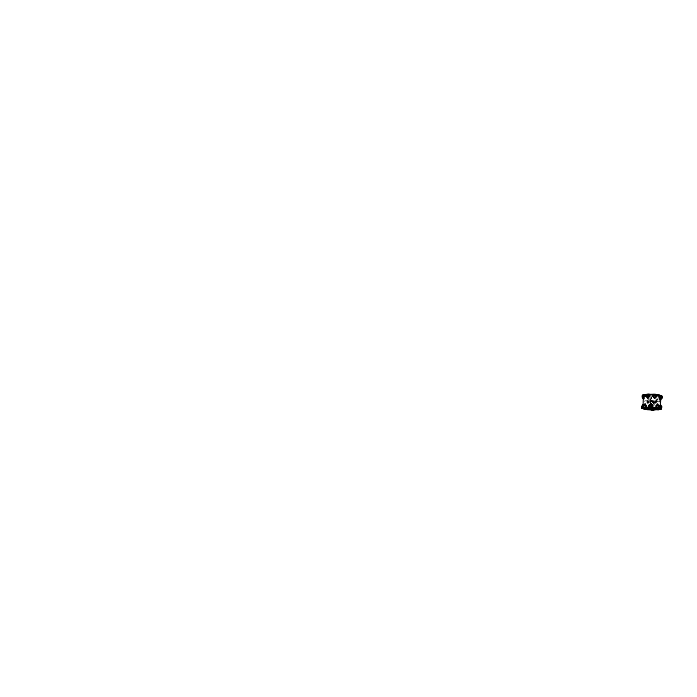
<?xml version="1.0" encoding="UTF-8"?>
<svg xmlns="http://www.w3.org/2000/svg" width="697" height="697" viewBox="0 0 697 697"><rect width="100%" height="100%" fill="white"/><g stroke="black" fill="none" stroke-linecap="round" stroke-linejoin="round"><path stroke-width="0.52" stroke-dasharray="3.48 2.61" d="M647.121 403.032C645.466 398.98 652.287 401.864 647.199 400.932M647.766 403.964C645.988 399.973 652.967 402.727 647.905 401.916M648.349 403.519C650.092 399.599 643.409 402.073 648.428 401.42M650.318 402.91C648.376 399.703 654.718 399.956 652.601 402.962M650.754 396.863L651.329 396.889L651.155 398.797L649.517 400.54L647.391 398.501M649.186 399.015L651.155 398.797L651.346 396.889M653.507 404.286C655.084 400.374 648.646 402.849 653.586 402.195M653.742 404.225C651.242 400.392 657.689 399.477 656.06 403.232M653.925 403.824L653.882 401.611L649.839 401.455L654.143 401.55L653.551 401.873M654.378 405.166L654.509 401.986L656.783 402.073L654.5 402.021M655.476 403.676C653.507 400.505 659.937 400.679 657.768 403.729M659.388 401.672L659.458 399.747M652.671 400.906L650.397 400.81M656.138 401.141L653.925 401.132M657.672 398.588L656.156 400.688L654.64 398.701M651.277 398.623L649.517 400.54L648.471 399.128M658.482 398.754L656.156 400.688L655.006 398.884L656.853 399.189M657.829 401.681L655.555 401.585M653.655 401.751L652.697 401.925M653.246 401.794L650.231 401.611M650.806 396.558L651.346 396.584M651.634 401.786L652.2 401.803M650.554 397.29L651.207 397.325M651.146 401.864L649.97 401.533M644.664 401.071A7.432 1.019 2.1 0 1 652.575 400.505A7.432 1.019 2.1 0 1 659.423 401.76A7.432 1.019 2.1 0 1 652.706 402.544M650.763 402.465A7.432 1.019 2.1 0 1 644.594 401.333"/><path stroke-width="1.05" d="M643.375 408.616L641.658 408.076L641.78 406.334L643.131 404.626L643.383 397.543M642.181 396.968L642.512 395.243L644.525 394.877L643.74 398.832L642.181 396.968L644.464 396.619M642.103 408.355L641.719 406.264L643.113 406.395L643.131 404.626L642.477 406.133M642.869 407.327L642.922 405.854L645.091 403.807L646.276 405.698L646.215 407.44L642.869 407.327L645.535 407.301M643.383 395.016L643.74 398.832L643.453 397.647M645.37 406.996L645.091 403.807M645.849 394.694L645.797 396.166L647.975 398.275L649.639 396.218C651.521 391.758 640.526 396.288 649.421 394.336M649.212 407.327L648.89 405.401L651.024 403.589L652.801 405.488L652.61 407.405M649.325 394.572L649.264 396.035L647.975 398.275L646.607 396.332L645.797 396.166L649.639 396.218M652.993 396.297C651.503 393.256 658.317 393.735 656.888 396.419L654.605 398.431L652.993 396.297L653.159 394.424M655.921 405.924L655.86 407.658L659.318 407.989L659.589 406.238L657.454 404.094L655.921 405.924L658.256 405.654L659.589 406.238L658.552 406.316L657.454 404.094L656.365 407.545M658.883 396.942L658.953 395.208L661.775 395.94L661.723 397.412L659.754 399.198L658.883 396.942L661.723 397.412M659.728 395.147L659.754 399.198M660.887 396.149L662.15 396.48L662.098 397.952L660.817 397.891L660.085 408.52L661.549 408.79L659.719 409.357M661.113 408.52L661.436 406.778L660.608 405.018L661.409 406.56M660.817 397.891L660.39 400.13L662.098 397.952L660.948 398.431M661.81 407.327L661.897 406.726L660.146 406.787M641.728 407.806L642.355 408.625M643.253 408.642C644.115 406.499 665.304 407.989 658.29 409.819M648.898 409.2L650.998 408.843M653.612 409.104L653.063 409.636M653.725 409.174L650.867 409.357M654.274 409.522L654.657 409.2L652.941 408.808L648.768 409.061L651.983 409.653L651.225 409.514M660.39 409.078C659.841 406.795 638.164 406.412 644.795 409.27M660.338 398.031L660.495 397.421M650.859 409.731L652.714 409.723M658.107 409.601L657.254 409.697M655.755 397.185L654.605 398.431L653.124 396.131L656.888 396.419L656.278 396.558L656.818 394.711M652.54 410.036L660.617 409.278L658.508 409.583M661.479 409.052L661.383 408.25M642.233 395.495L643.636 394.781M642.922 405.854L643.984 405.323L646.276 405.698M643.819 394.964L653.612 394.354L660.686 395.643M649.865 408.947L647.583 409.165L651.495 408.965M654.631 409.305L652.575 409.662M647.095 409.592L659.562 409.47M644.211 394.938L649.134 394.485M652.549 408.904C659.083 409.244 646.18 407.536 649.839 409.087M652.845 409.653L653.995 409.47M646.145 409.305L643.941 408.895L644.978 409.087M658.491 408.05L659.318 407.989M652.462 409.575L653.429 409.522M649.125 394.476L660.425 395.591M648.837 406.874L652.749 406.961M648.907 407.179L652.714 407.266M650.719 408.869L652.174 408.895M651.913 409.566L652.749 409.548M651.974 409.662L654.248 409.81M652.68 409.958L645.457 409.392M642.512 395.243L643.523 395.295M641.981 408.085L643.052 408.137M653.176 394.659L656.94 394.946M652.043 408.869L652.88 408.956M652.061 408.982L652.601 409.026M651.346 409.548L648.942 409.174M643.096 407.623L644.045 407.728M659.423 409.418L660.364 409.514M656.504 407.248L659.536 407.71M645.3 409.148L646.415 409.287M653.002 408.965L653.734 409.235M644.141 409.148L646.311 409.548M646.041 394.467L646.668 394.598M659.928 395.399L661.775 395.94M654.004 409.122L656.513 409.409L654.518 409.331M643.235 398.126L642.556 397.517L643.767 399.015M646.467 394.868A7.432 1.019 2.1 0 1 653.429 394.755M658.256 395.347A7.432 1.019 2.1 0 1 659.162 395.617M645.204 394.763A7.711 1.063 2.1 0 1 657.105 394.816M658.482 395.068A7.711 1.063 2.1 0 1 659.876 395.626M645.884 408.66L648.158 408.756L645.971 408.625M646.938 408.224L649.212 408.32L646.938 408.224M650.135 408.102L652.409 408.198L650.223 408.067M653.594 408.372L655.868 408.468L653.594 408.372M655.293 408.878L657.576 408.973L655.293 408.878M652.801 405.488L651.024 403.589L648.89 405.401L652.801 405.488"/></g></svg>
